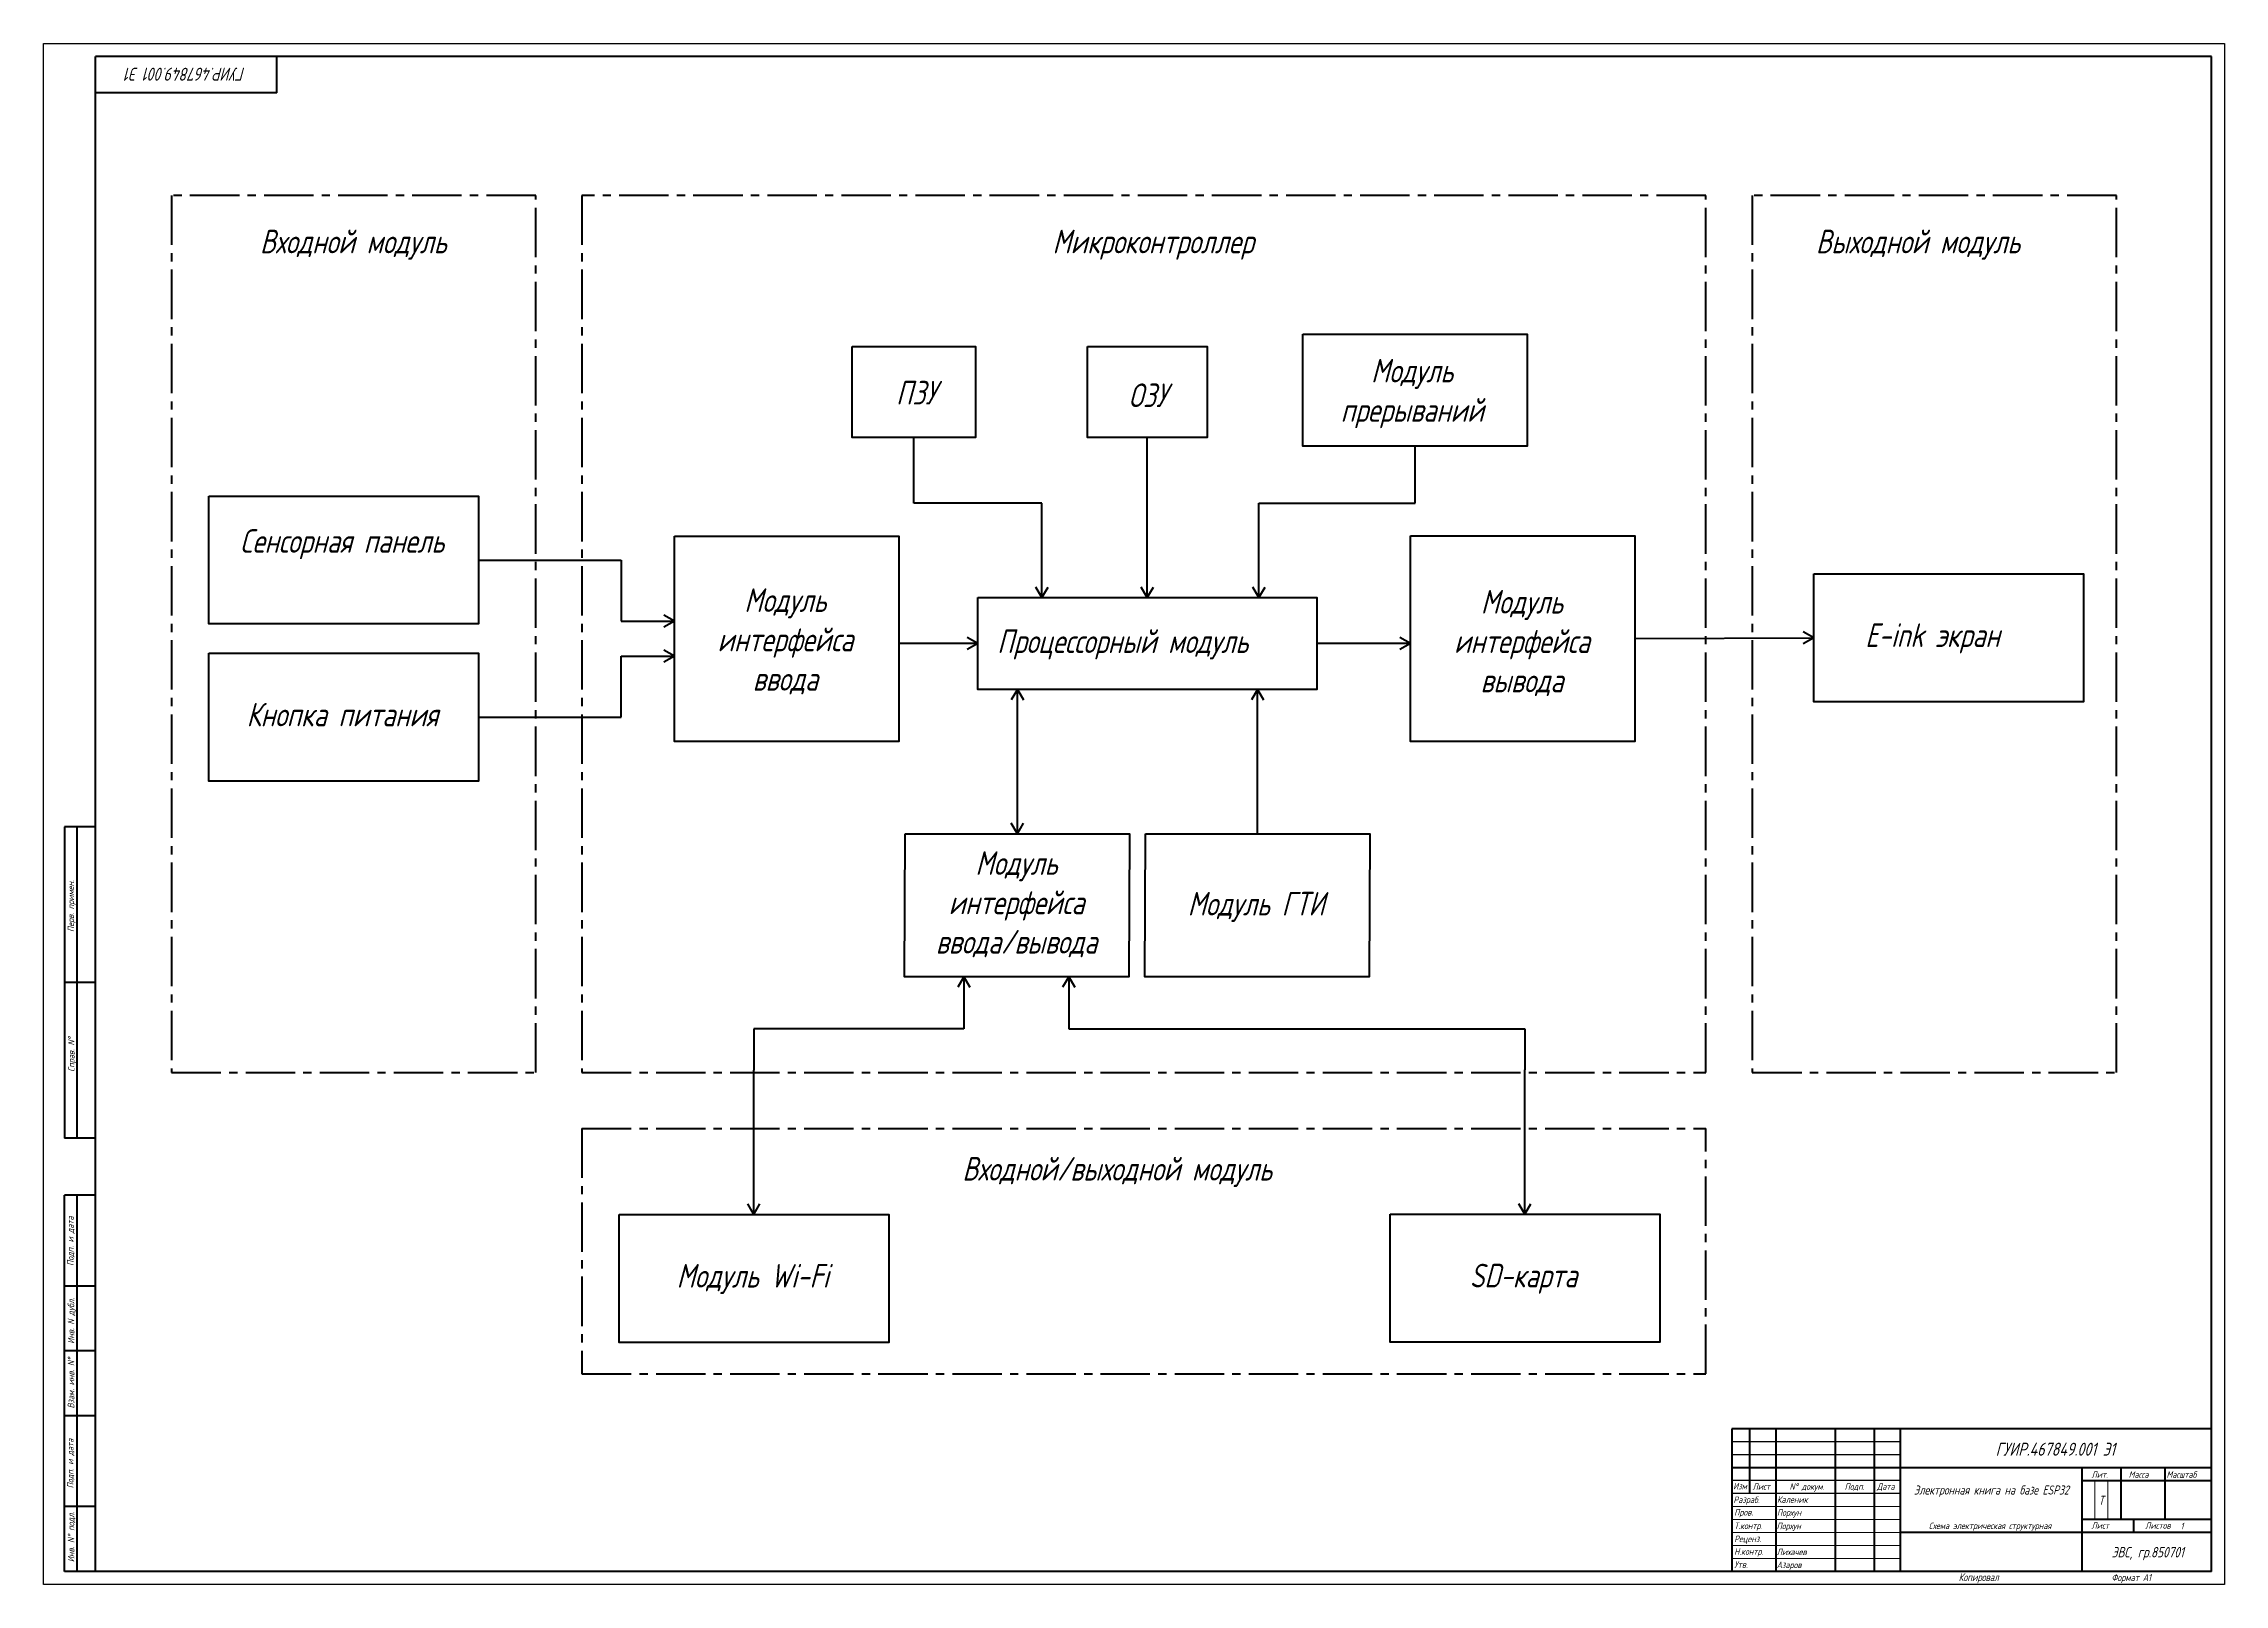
# Model space of a CAD drawing. Extents: x 1752 to 2593, y 74 to 668.
import ezdxf

# ---------------------------------------------------------------- set-up
doc = ezdxf.new("R2010")
doc.units = 0
doc.header["$MEASUREMENT"] = 0
doc.linetypes.add('осевая2', pattern=[28.575, 19.05, -3.175, 3.175, -3.175])
doc.layers.get('0').update_dxf_attribs({"linetype": 'CONTINUOUS'})
doc.layers.add('1-оси', color=1, linetype='осевая2')
doc.layers.add('KONTUR', color=7, linetype='CONTINUOUS')
for name, color, linetype, lineweight in [('Основная', 7, 'CONTINUOUS', 40), ('текст', 7, 'CONTINUOUS', 30), ('тонкая', 7, 'CONTINUOUS', 20)]:
    doc.layers.add(name, color=color, linetype=linetype, lineweight=lineweight)
doc.styles.add('стиль1', font='romans.shx', dxfattribs={"width": 0.75, "oblique": 15, "height": 3.5})

msp = doc.modelspace()

# ---------------------------------------------------------------- linework, layer by layer
at = {"lineweight": 70}
for p, q in [((2087.1, 490.37), (2087.1, 515.68)), ((2177.17, 454.02), (2177.17, 515.68)), ((2280.45, 490.37), (2280.45, 512.38)), ((2136.54, 490.37), (2087.1, 490.37)), ((2136.54, 454.02), (2136.54, 490.37)), ((2220.24, 454.02), (2220.24, 490.37)), ((2220.24, 490.37), (2280.45, 490.37)), ((1919.22, 468.49), (1974.22, 468.49)), ((1974.22, 468.49), (1974.22, 444.94)), ((2136.54, 454.02), (2134.21, 458.06)), ((2136.54, 454.02), (2138.88, 458.06)), ((2177.17, 454.02), (2174.83, 458.06)), ((2177.17, 454.02), (2179.5, 458.06)), ((2220.24, 454.02), (2217.9, 458.06)), ((2220.24, 454.02), (2222.57, 458.06)), ((1994.82, 444.94), (1990.77, 447.27)), ((1974.22, 444.94), (1994.82, 444.94)), ((1994.82, 444.94), (1990.77, 442.6)), ((2111.8, 436.31), (2107.76, 438.64)), ((2278.61, 436.31), (2274.56, 438.64)), ((2365.13, 438.21), (2434.15, 438.49)), ((2434.15, 438.49), (2430.11, 440.83)), ((2434.15, 438.49), (2430.11, 436.16)), ((1974.22, 431.45), (1994.82, 431.45)), ((1974.22, 407.9), (1974.22, 431.45)), ((1994.82, 431.45), (1990.77, 433.79)), ((1994.82, 431.45), (1990.77, 429.12)), ((2111.8, 436.31), (2081.34, 436.31)), ((2111.8, 436.31), (2107.76, 433.97)), ((2278.61, 436.31), (2242.53, 436.31)), ((2278.61, 436.31), (2274.56, 433.97)), ((2127.05, 418.6), (2124.72, 414.55)), ((2127.05, 362.97), (2127.05, 418.6)), ((2127.05, 418.6), (2129.39, 414.55)), ((2219.69, 418.6), (2217.36, 414.55)), ((2219.69, 362.97), (2219.69, 418.6)), ((2219.69, 418.6), (2222.03, 414.55)), ((1919.22, 407.9), (1974.22, 407.9)), ((2127.05, 362.97), (2124.72, 367.01)), ((2127.05, 362.97), (2129.39, 367.01)), ((2106.38, 307.79), (2104.05, 303.75)), ((2106.38, 307.79), (2108.72, 303.75)), ((2106.38, 307.79), (2106.38, 287.79)), ((2146.85, 307.79), (2144.52, 303.75)), ((2146.85, 307.79), (2149.18, 303.75)), ((2146.85, 307.79), (2146.85, 287.79)), ((2106.38, 287.79), (2025.46, 287.79)), ((2025.46, 287.79), (2025.46, 271.81)), ((2146.85, 287.79), (2322.79, 287.79)), ((2322.79, 287.79), (2322.79, 271.89)), ((2025.46, 216.18), (2025.46, 271.81)), ((2322.79, 216.26), (2322.79, 271.89)), ((2025.46, 216.18), (2023.13, 220.23)), ((2025.46, 216.18), (2027.8, 220.23)), ((2322.79, 216.26), (2320.46, 220.31)), ((2322.79, 216.26), (2325.13, 220.31))]:
    msp.add_line(p, q, dxfattribs=at)
for p, q in [((2467.54, 128.57), (2402.54, 128.57)), ((2467.54, 123.57), (2402.54, 123.57)), ((2467.54, 113.57), (2402.54, 113.57)), ((2467.54, 108.57), (2402.54, 108.57)), ((2537.54, 78.57), (2537.54, 78.57))]:
    msp.add_line(p, q)
for points in [[(2237.19, 555.58), (2323.72, 555.58), (2323.72, 512.38), (2237.19, 512.38)], [(2063.29, 550.85), (2110.9, 550.85), (2110.9, 515.68), (2063.29, 515.68)], [(2154.09, 550.85), (2200.25, 550.85), (2200.25, 515.68), (2154.09, 515.68)], [(1815.22, 493.15), (1919.22, 493.15), (1919.22, 443.83), (1815.22, 443.83)], [(1994.82, 477.64), (2081.34, 477.64), (2081.34, 398.58), (1994.82, 398.58)], [(2278.61, 477.84), (2365.13, 477.84), (2365.13, 398.58), (2278.61, 398.58)], [(2434.15, 463.15), (2538.15, 463.15), (2538.15, 413.83), (2434.15, 413.83)], [(2111.8, 454.02), (2242.53, 454.02), (2242.53, 418.6), (2111.8, 418.6)], [(1815.22, 432.56), (1919.22, 432.56), (1919.22, 383.24), (1815.22, 383.24)], [(2083.79, 362.97), (2170.32, 362.97), (2170.06, 307.79), (2083.54, 307.79)], [(2176.43, 362.97), (2262.96, 362.97), (2262.7, 307.79), (2176.18, 307.79)], [(1973.46, 216.18), (2077.46, 216.18), (2077.46, 166.86), (1973.46, 166.86)], [(2270.79, 216.26), (2374.79, 216.26), (2374.79, 166.94), (2270.79, 166.94)]]:
    msp.add_lwpolyline(points, close=True, dxfattribs=at)
at = {"layer": '1-оси', "lineweight": 70}
for p, q in [((1941.33, 609.01), (1800.89, 609.01)), ((1800.89, 609.01), (1800.89, 270.91)), ((1941.33, 270.91), (1941.33, 609.01)), ((1959.13, 609.01), (1959.13, 270.91)), ((2392.6, 609.01), (1959.13, 609.01)), ((2392.6, 270.91), (2392.6, 609.01)), ((2550.91, 609.01), (2410.47, 609.01)), ((2410.47, 609.01), (2410.47, 270.91)), ((2550.91, 270.91), (2550.91, 609.01)), ((1800.89, 270.91), (1941.33, 270.91)), ((1959.13, 270.91), (2392.6, 270.91)), ((2410.47, 270.91), (2550.91, 270.91)), ((1959.13, 249.35), (1959.13, 154.68)), ((1959.13, 249.34), (2392.6, 249.34)), ((2392.6, 154.68), (2392.6, 249.35)), ((1959.13, 154.68), (2392.6, 154.68))]:
    msp.add_line(p, q, dxfattribs=at)
at = {"layer": 'KONTUR'}
for p, q in [((1751.54, 73.57), (1751.54, 667.57)), ((1751.54, 667.57), (2592.54, 667.57)), ((2592.54, 667.57), (2592.54, 73.57)), ((2592.54, 73.57), (1751.54, 73.57))]:
    msp.add_line(p, q, dxfattribs=at)
at = {"layer": 'Основная'}
for p, q in [((1771.54, 118.57), (1771.54, 662.57)), ((2587.54, 662.57), (1771.54, 662.57)), ((1841.54, 648.57), (1841.54, 662.57)), ((2587.54, 78.57), (2587.54, 662.57)), ((1841.54, 648.57), (1771.54, 648.57)), ((1759.54, 365.57), (1759.54, 245.57)), ((1771.54, 365.57), (1759.54, 365.57)), ((1764.54, 245.57), (1764.54, 365.57)), ((1771.54, 305.57), (1759.54, 305.57)), ((1771.54, 245.57), (1759.54, 245.57)), ((1759.54, 78.57), (1759.54, 223.57)), ((1771.54, 223.57), (1759.54, 223.57)), ((1764.54, 78.57), (1764.54, 223.57)), ((1771.54, 188.57), (1759.54, 188.57)), ((1771.54, 163.57), (1759.54, 163.57)), ((1771.54, 138.57), (1759.54, 138.57)), ((2402.54, 133.57), (2402.54, 78.57)), ((2587.54, 133.57), (2402.54, 133.57)), ((2402.54, 133.57), (2402.54, 78.57)), ((2409.54, 108.57), (2409.54, 133.57)), ((2419.54, 133.57), (2419.54, 78.57)), ((2442.54, 78.57), (2442.54, 133.57)), ((2457.54, 133.57), (2457.54, 78.57)), ((2467.54, 133.57), (2467.54, 78.57)), ((1771.54, 78.57), (1771.54, 118.57)), ((2402.54, 118.57), (2587.54, 118.57)), ((2537.54, 118.57), (2537.54, 78.57)), ((2552.54, 118.57), (2552.54, 98.57)), ((2569.54, 118.57), (2569.54, 98.57)), ((2537.54, 113.57), (2587.54, 113.57)), ((1771.54, 103.57), (1759.54, 103.57)), ((2587.54, 93.57), (2467.54, 93.57)), ((2587.54, 98.57), (2537.54, 98.57)), ((2557.54, 98.57), (2557.54, 93.57)), ((2587.54, 78.57), (1759.54, 78.57))]:
    msp.add_line(p, q, dxfattribs=at)
at = {"layer": 'тонкая'}
for p, q in [((2542.53, 113.36), (2542.53, 98.57)), ((2547.6, 113.36), (2547.6, 98.57)), ((2402.54, 103.57), (2467.54, 103.57)), ((2467.54, 98.57), (2402.54, 98.57)), ((2467.54, 93.57), (2402.54, 93.57))]:
    msp.add_line(p, q, dxfattribs=at)
for points in [[(2402.54, 88.57), (2467.54, 88.57)], [(2402.54, 83.57), (2467.54, 83.57)]]:
    msp.add_lwpolyline(points, dxfattribs=at)

# ---------------------------------------------------------------- texts
at = {"lineweight": 70, "char_height": 9.1, "style": 'стиль1'}
for s, width, heights, insert, attachment_point in [('\\pxqc;Входной модуль', 132.4379, [0], (1804.76, 595.82), 1), ('Микроконтроллер', 126.0832, [0], (2140.59, 595.82), 1), ('Выходной модуль', 126.0832, [0], (2435.01, 595.82), 1), ('\\pxqc;Модуль прерываний', 63.2178, [0], (2247.69, 546.04), 1), ('\\pxqc;ПЗУ', 63.2178, [0], (2056.47, 537.54), 1), ('\\pxqc;ОЗУ', 63.2178, [0], (2145.76, 536.54), 1), ('\\pxqc;Сенсорная панель', 94.9418, [0], (1819.19, 480.38), 1), ('\\pxqc;Модуль интерфейса ввода', 63.2178, [0], (2005.96, 457.56), 1), ('\\pxqc;Модуль интерфейса вывода', 63.2178, [0], (2290.01, 456.92), 1), ('Процессорный модуль', 130.7671, [0], (2119.28, 441.73), 1), ('E-ink экран', 111.8, [0], (2454.02, 444.06), 1), ('\\pxqc;Кнопка питания', 96.774, [0], (1818.34, 413.46), 1), ('\\pxqc;Модуль интерфейса ввода/вывода', 85.8469, [54.85], (2126.71, 335.76), 5), ('\\pxqc;Модуль ГТИ', 85.8469, [54.85], (2219.12, 334.75), 5), ('\\pxqc;Входной/выходной модуль', 132.4379, [0], (2099.34, 238.34), 1), ('\\pxqc;Модуль Wi-Fi', 96.774, [0], (1976.58, 197.09), 1), ('\\pxqc;SD-карта', 94.9418, [0], (2274.76, 197.17), 1)]:
    msp.add_mtext_dynamic_manual_height_columns(s, width=width, gutter_width=130, heights=heights, dxfattribs=dict(at, insert=insert, attachment_point=attachment_point))
at = {"layer": 'текст', "style": 'стиль1', "oblique": 15, "width": 0.75}
for s, p in [('Перв. примен.', (1763.29, 325.08)), ('Справ. N%%d', (1763.45, 271.2)), ('Подп. и дата', (1763.11, 196.34)), ('Инв. N дубл.', (1763.36, 166.32)), ('Взам. инв. N%%d', (1763.36, 141.39)), ('Подп. и дата', (1763.06, 110.6)), ('Инв. N%%d подл.', (1763.36, 82.14))]:
    msp.add_text(s, height=2.5, rotation=90, dxfattribs=at).set_placement(p)
for s, height, p in [('Изм', 2.5, (2403.08, 110.18)), ('Лист', 2.5, (2410.56, 110.03)), ('N%%d докум. ', 2.5, (2424.84, 110.03)), ('Подп.', 2.5, (2446.09, 110.03)), ('Дата', 2.5, (2458.55, 110.03)), ('Лит.', 2.5, (2541.26, 114.64)), ('Масса', 2.5, (2555.63, 114.64)), ('Масштаб', 2.5, (2570.22, 114.64)), ('Разраб.', 2.5, (2403.2, 104.93)), ('Пров.', 2.5, (2403.5, 100.1)), ('Каленик', 2.5, (2420, 105)), ('Порхун', 2.5, (2420, 100)), ('Т.контр.', 2.5, (2403.5, 94.9)), ('Порхун', 2.5, (2419.87, 94.83)), ('Лист', 2.5, (2541.26, 95.02)), ('Листов', 2.5, (2561.98, 95.02)), ('Реценз.', 2.5, (2403.5, 89.85)), ('Н.контр.', 2.5, (2403.5, 84.98)), ('Лихачев', 2.5, (2419.87, 84.83)), ('Утв.', 2.5, (2403.5, 79.96)), ('Азаров', 2.5, (2419.87, 79.83)), ('Копировал', 3, (2490.07, 74.82)), ('Формат А1', 2.75, (2549, 74.82))]:
    msp.add_text(s, height=height, dxfattribs=at).set_placement(p)
at = {"layer": 'текст', "insert": (1806.31, 655.79), "char_height": 5, "attachment_point": 5, "rotation": 180, "style": 'стиль1'}
msp.add_mtext_dynamic_manual_height_columns('\\pxt13;ГУИР.467849.001 Э1', width=119.6512, gutter_width=75, heights=[14.84], dxfattribs=at)
at = {"layer": 'текст', "attachment_point": 5, "style": 'стиль1'}
for s, width, gutter_width, heights, insert, char_height in [('\\pxt13;ГУИР.467849.001 Э1', 119.6512, 75, [14.84], (2527.36, 125.68), 5), ('Электронная книга на базе ESP32', 68.5575, 75, [24.52], (2502.71, 109.47), 3.5), ('\\pxqc;Т', 5.0097, 17.5, [14.69], (2545.03, 105.97), 3.5), ('\\pxqc,t13;Схема электрическая структурная', 68.0243, 75, [0], (2502.17, 95.81), 2.5), ('1', 7.152, 17.5, [3.18], (2576.21, 96.07), 2.5), ('\\pxqc,t13;ЭВС, гр.850701', 68.0243, 75, [16.93], (2562.99, 85.42), 4)]:
    msp.add_mtext_dynamic_manual_height_columns(s, width=width, gutter_width=gutter_width, heights=heights, dxfattribs=dict(at, insert=insert, char_height=char_height))

doc.saveas('drawing.dxf')
